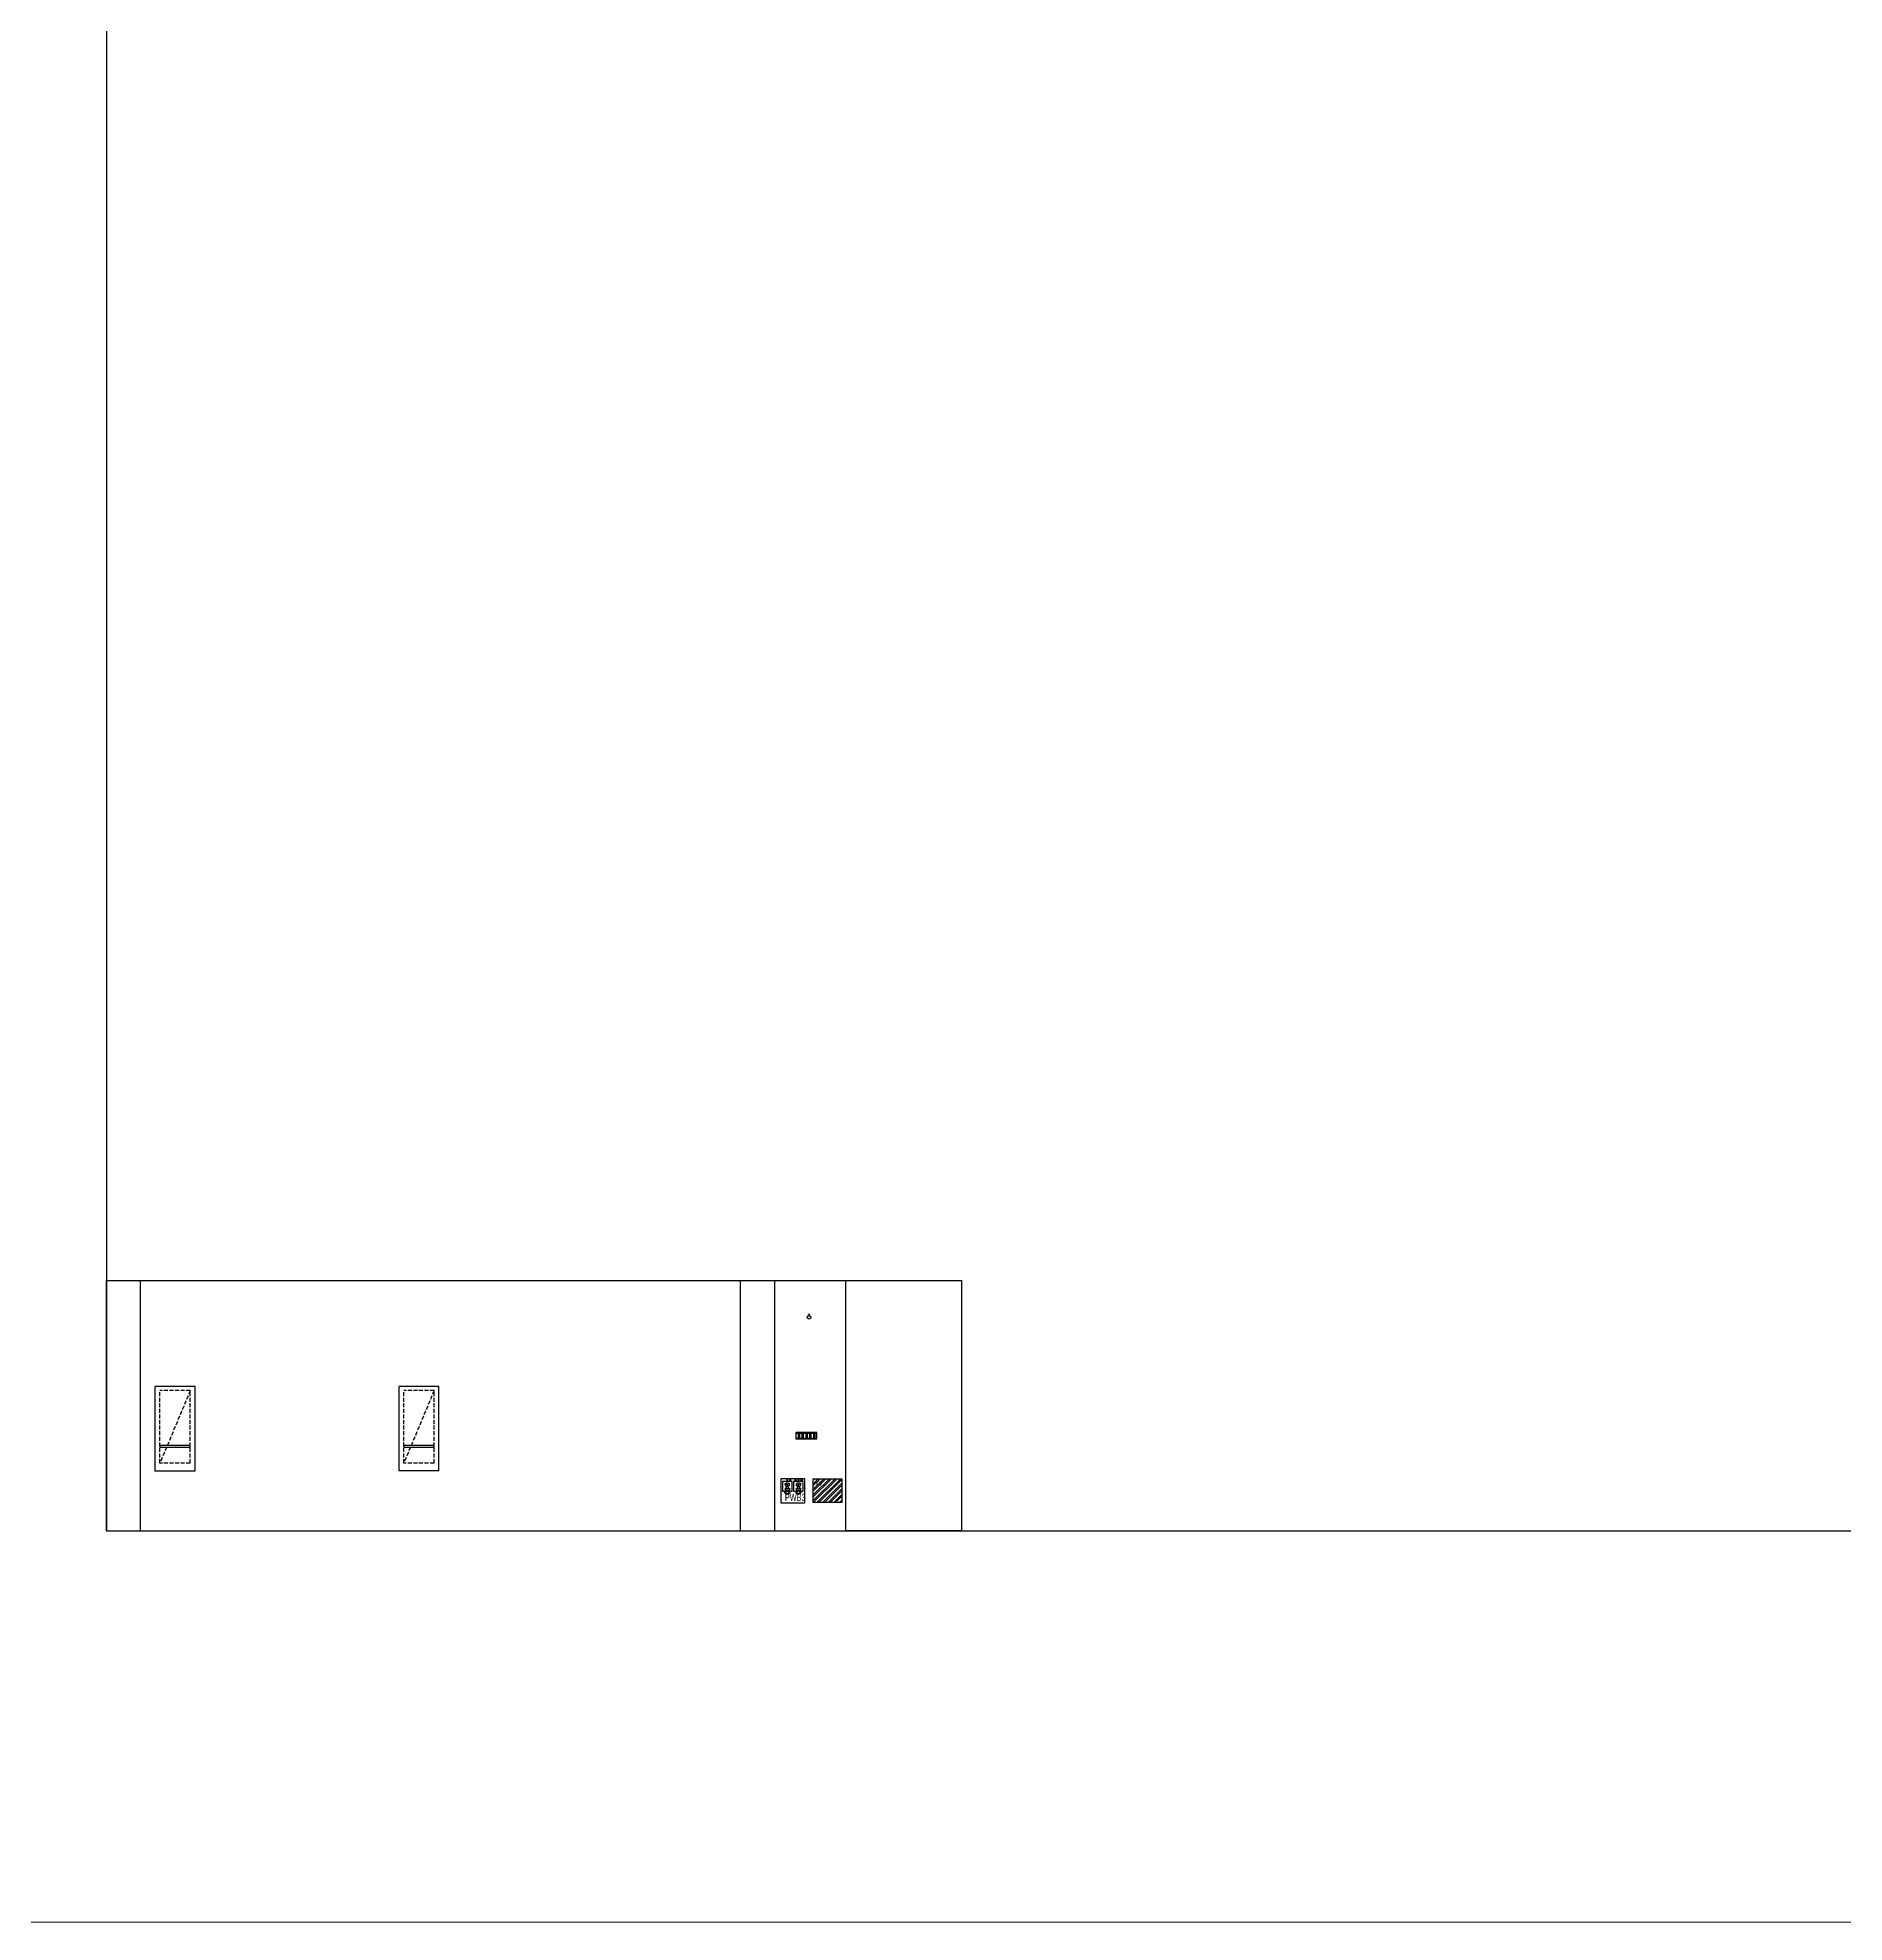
# Model space of a CAD drawing. Extents: x -1338203 to 1886333, y -530034 to 1031844.
# Drawn here: x 631317 to 744757, y -526328 to -407990 of the extents above; entities that cross this region are included whole.
import ezdxf

# ---------------------------------------------------------------- set-up
doc = ezdxf.new("R2010")
doc.units = 0
doc.header["$LTSCALE"] = 1000
doc.header["$MEASUREMENT"] = 0
doc.linetypes.add('A-001-平面B2$0$__DASH', pattern=[0.35, 0.25, -0.1])
doc.layers.add('0A-X-AREA', color=6, linetype='Continuous', plot=False)
for name, color, linetype in [('0P-EQUIP-CW', 7, 'Continuous'), ('0P-PIPE-CW', 3, 'Continuous'), ('1-给排水', 4, 'Continuous'), ('A-001-车位参照B1$0$A-001-车位参照B1$0$0A-P-PKNG-CAR(A)', 43, 'Continuous'), ('A-001-车位参照B2$0$A-001-车位参照B2$0$0A-P-PKNG-CAR(A)', 43, 'Continuous'), ('P001-预留预埋-B2$0$P001-预留预埋-B1$0$0P-EQUIP-WW', 7, 'Continuous'), ('P001-预留预埋-B2$0$P001-预留预埋-B1$0$P001-预留预埋-B1$0$A-001-平面B1$0$0A-A-HATH', 8, 'Continuous'), ('P001-预留预埋-B2$0$P001-预留预埋-B1$0$P001-预留预埋-B1$0$A-001-平面B1$0$0A-P-ROOF-DRAN', 190, 'Continuous')]:
    doc.layers.add(name, color=color, linetype=linetype)
doc.layers.add('p-h-frame', color=30, linetype='Continuous', lineweight=9, plot=False)
doc.styles.add('P001-预留预埋-B2$0$P001-预留预埋-B1$0$AAD-TXT', font='AAD-TXT.shx', dxfattribs={"width": 0.7, "height": 3, "bigfont": 'AAD-HZTXT.shx'})
doc.styles.add('探索者', font='TSSDENG', dxfattribs={"width": 0.7, "bigfont": 'TSSDCHN'})

# ---------------------------------------------------------------- blocks, each defined once
blk = doc.blocks.new('B2标准车位1')
for p, q in [((0, 2500), (5300, 2500)), ((0, 2500), (0, 0)), ((5300, 2500), (5300, 0)), ((0, 0), (5300, 0))]:
    blk.add_line(p, q)
at = {"linetype": 'A-001-平面B2$0$__DASH'}
for p, q in [((500, 2200), (500, 300)), ((500, 2200), (5050, 2200)), ((5050, 2200), (5050, 300)), ((500, 300), (5050, 300))]:
    blk.add_line(p, q, dxfattribs=at)
blk.add_lwpolyline([(5050, 2200), (500, 300)], dxfattribs=at)
blk.add_lwpolyline([(1500, 300), (1500, 2200), (1600, 2200), (1600, 300)], close=True)
blk = doc.blocks.new('P001-预留预埋-B2$0$bjfs')
at = {"layer": 'P001-预留预埋-B2$0$P001-预留预埋-B1$0$0P-EQUIP-WW'}
for p, q in [((361793, -55928), (361193, -55928)), ((361193, -55928), (361193, -56528)), ((361193, -56528), (361793, -56528)), ((361793, -56628), (361193, -56628)), ((361193, -56628), (361193, -57228)), ((361238, -56169), (361211, -56169)), ((361238, -56288), (361211, -56288)), ((361238, -56152), (361238, -56304)), ((361248, -56152), (361238, -56152)), ((361248, -56304), (361238, -56304)), ((361248, -56152), (361248, -56304)), ((361254, -56169), (361248, -56169)), ((361254, -56288), (361248, -56288)), ((361254, -56094), (361254, -56362)), ((361375, -56094), (361254, -56094)), ((361375, -56362), (361254, -56362)), ((361254, -56794), (361254, -57062)), ((361375, -56794), (361254, -56794)), ((361375, -56094), (361375, -56362)), ((361488, -56169), (361375, -56169)), ((361488, -56288), (361375, -56288)), ((361375, -56794), (361375, -57062)), ((361573, -56098), (361573, -56109)), ((361664, -56098), (361573, -56098)), ((361573, -56347), (361573, -56358)), ((361664, -56358), (361573, -56358)), ((361573, -56798), (361573, -56809)), ((361664, -56798), (361573, -56798)), ((361664, -56098), (361664, -56130)), ((361664, -56326), (361664, -56358)), ((361664, -56798), (361664, -56830)), ((361677, -56098), (361677, -56141)), ((361693, -56098), (361677, -56098)), ((361677, -56315), (361677, -56358)), ((361693, -56358), (361677, -56358)), ((361677, -56798), (361677, -56841)), ((361693, -56798), (361677, -56798)), ((361693, -56098), (361693, -56161)), ((361693, -56296), (361693, -56358)), ((361693, -56798), (361693, -56861)), ((361793, -56528), (361793, -55928)), ((361793, -57228), (361793, -56628)), ((361193, -57228), (361793, -57228)), ((361238, -56869), (361211, -56869)), ((361238, -56988), (361211, -56988)), ((361238, -56852), (361238, -57004)), ((361248, -56852), (361238, -56852)), ((361248, -57004), (361238, -57004)), ((361248, -56852), (361248, -57004)), ((361254, -56869), (361248, -56869)), ((361254, -56988), (361248, -56988)), ((361375, -57062), (361254, -57062)), ((361488, -56869), (361375, -56869)), ((361488, -56988), (361375, -56988)), ((361573, -57047), (361573, -57058)), ((361664, -57058), (361573, -57058)), ((361664, -57026), (361664, -57058)), ((361677, -57015), (361677, -57058)), ((361693, -57058), (361677, -57058)), ((361693, -56996), (361693, -57058)), ((361860, -57122), (361878, -57104)), ((361863, -57141), (361898, -57107)), ((361876, -57151), (361908, -57119))]:
    blk.add_line(p, q, dxfattribs=at)
blk.add_lwpolyline([(361951, -55828), (360451, -55828), (360451, -57328), (361951, -57328)], close=True, dxfattribs=at)
for centre, radius in [((361129, -56228), 151), ((361129, -56928), 151), ((361129, -56228), 102), ((361593, -56228), 121), ((361593, -56228), 27), ((361885, -56413), 40), ((361885, -56743), 40), ((361885, -56228), 25), ((361885, -56413), 25), ((361885, -56743), 25), ((361885, -56228), 15), ((361129, -56928), 102), ((361593, -56928), 121), ((361593, -56928), 27), ((361885, -57128), 50), ((361885, -56928), 25), ((361885, -57128), 25), ((361885, -56928), 15)]:
    blk.add_circle(centre, radius, dxfattribs=at)
at = {"layer": 'P001-预留预埋-B2$0$P001-预留预埋-B1$0$0P-EQUIP-WW', "style": 'P001-预留预埋-B2$0$P001-预留预埋-B1$0$AAD-TXT', "width": 0.7}
blk.add_text('PWB3', height=450, rotation=270, dxfattribs=at).set_placement((360571, -56080, 3000))
blk = doc.blocks.new('B1标准车位1')
for p, q in [((0, 2500), (5300, 2500)), ((0, 2500), (0, 0)), ((5300, 2500), (5300, 0)), ((0, 0), (5300, 0))]:
    blk.add_line(p, q)
at = {"linetype": 'A-001-平面B2$0$__DASH'}
for p, q in [((500, 2200), (500, 300)), ((500, 2200), (5050, 2200)), ((5050, 2200), (5050, 300)), ((500, 300), (5050, 300))]:
    blk.add_line(p, q, dxfattribs=at)
blk.add_lwpolyline([(5050, 2200), (500, 300)], dxfattribs=at)
blk.add_lwpolyline([(1500, 300), (1500, 2200), (1600, 2200), (1600, 300)], close=True)
blk = doc.blocks.new('$TwtSys$00000320')
at = {"const_width": 20}
for points in [[(0, 0), (0, -121)], [(-37, -83), (37, -83)]]:
    blk.add_lwpolyline(points, dxfattribs=at)

msp = doc.modelspace()

# ---------------------------------------------------------------- hatches: boundary and pattern name
at = {"ltscale": 0.002}
h = msp.add_hatch(dxfattribs=at)
h.set_pattern_fill('金属', color=251, scale=100)
h.set_pattern_definition([(45, (679048.39, -770225.74), (-176.7767, 176.7767), []), (45, (679166.24, -770225.74), (-176.7767, 176.7767), [])])
h.paths.add_polyline_path([(681820.1, -498476.8), (681820.1, -499976.8), (680020.1, -499976.8), (680020.1, -498476.8)])
at = {"layer": 'P001-预留预埋-B2$0$P001-预留预埋-B1$0$P001-预留预埋-B1$0$A-001-平面B1$0$0A-A-HATH'}
h = msp.add_hatch(dxfattribs=at)
h.set_pattern_fill('STEEL', color=256, scale=150, angle=944.999995)
h.set_pattern_definition([(270, (722666.42, -704156.86), (238.125, -2e-05), []), (270, (722750.61, -704241.05), (238.125, -2e-05), [])])
h.paths.add_polyline_path([(680240.6, -495926.9), (680240.6, -495626.9), (678920.6, -495626.9), (678920.6, -495926.9)])

# ---------------------------------------------------------------- linework, layer by layer
for points in [[(635628.5, -486017.9), (682065.4, -486017.9)], [(635628.5, -501742.3), (682065.4, -501742.3), (682065.4, -486017.9)], [(635628.5, -501742.3), (635628.5, -486017.9)], [(637780.5, -501742.3), (637780.5, -486017.9)], [(675443.8, -501742.3), (675443.8, -486017.9)], [(677595.9, -501742.3), (677595.9, -486017.9)], [(635628.5, -501742.3), (682065.4, -501742.3)]]:
    msp.add_lwpolyline(points)
at = {"ltscale": 0.002}
msp.add_lwpolyline([(682065.4, -486017.9), (689319.6, -486017.9), (689319.6, -501742.3), (682065.4, -501742.3)], close=True, dxfattribs=at)
at = {"layer": '0A-X-AREA'}
msp.add_lwpolyline([(635628.5, -501742.3), (895886.2, -501742.3), (895886.2, -313560.3), (635628.5, -313560.3)], close=True, dxfattribs=at)
at = {"layer": '0P-PIPE-CW', "linetype": 'Continuous'}
msp.add_circle((679753.2, -488340.7), 112.5, dxfattribs=at)
at = {"layer": '1-给排水', "color": 3}
msp.add_lwpolyline([(681820.1, -498476.8), (681820.1, -499976.8), (680020.1, -499976.8), (680020.1, -498476.8)], close=True, dxfattribs=at)
at = {"layer": 'p-h-frame', "ltscale": 0.002, "elevation": -83050}
msp.add_lwpolyline([(469857.7, -144629.6), (918287.7, -144629.6), (918287.7, -526328.1), (469857.7, -526328.1)], close=True, dxfattribs=at)
at = {"layer": 'P001-预留预埋-B2$0$P001-预留预埋-B1$0$P001-预留预埋-B1$0$A-001-平面B1$0$0A-P-ROOF-DRAN'}
for points in [[(678920.6, -495976.9), (680240.6, -495976.9), (680240.6, -495576.9), (678920.6, -495576.9)], [(680240.6, -495926.9), (680240.6, -495626.9), (678920.6, -495626.9), (678920.6, -495926.9)]]:
    msp.add_lwpolyline(points, close=True, dxfattribs=at)

# ---------------------------------------------------------------- block references
at = {"rotation": 90}
msp.add_blockref('P001-预留预埋-B2$0$bjfs', (622155.3, -860442.9), dxfattribs=at)
at = {"layer": '0P-EQUIP-CW', "xscale": 2.25, "yscale": 2.25, "zscale": 2.25, "rotation": 179.9999999999999}
msp.add_blockref('$TwtSys$00000320', (679753.2, -488340.7), dxfattribs=at)
at = {"layer": 'A-001-车位参照B1$0$A-001-车位参照B1$0$0A-P-PKNG-CAR(A)', "linetype": 'Continuous', "xscale": -1, "rotation": 269.9972763967507}
msp.add_blockref('B1标准车位1', (654008.7, -497989.6), dxfattribs=at)
at = {"layer": 'A-001-车位参照B2$0$A-001-车位参照B2$0$0A-P-PKNG-CAR(A)', "linetype": 'Continuous', "xscale": -1, "rotation": 270.0027235501136}
msp.add_blockref('B2标准车位1', (638695.3, -497990), dxfattribs=at)

# ---------------------------------------------------------------- texts
at = {"layer": '1-给排水', "color": 3, "insert": (680181.5, -498608.2), "char_height": 300, "width": 106989.868, "attachment_point": 1, "style": '探索者'}
msp.add_mtext('K3', dxfattribs=at)

doc.saveas('drawing.dxf')
